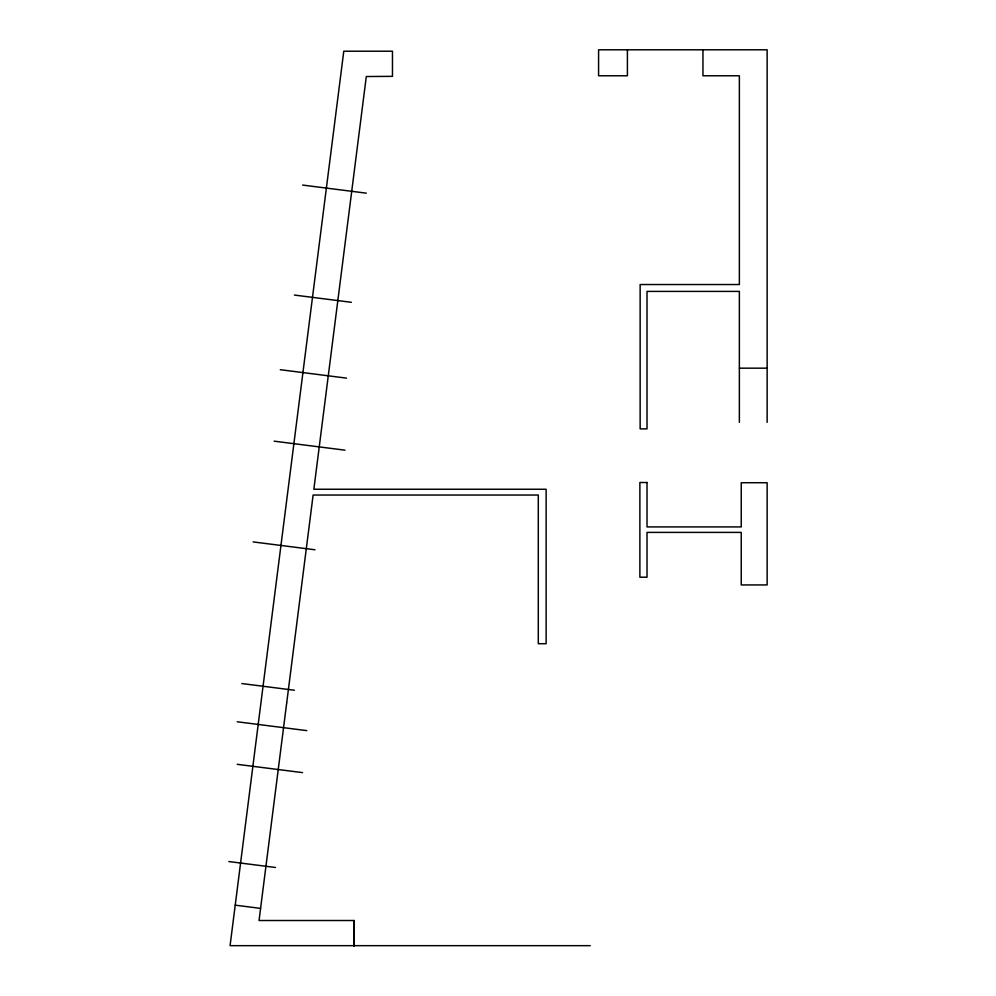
<?xml version="1.0" encoding="UTF-8"?>
<svg xmlns="http://www.w3.org/2000/svg" width="996" height="996" viewBox="0 0 996 996"><rect width="100%" height="100%" fill="white"/><g stroke="black" fill="none" stroke-linecap="round" stroke-linejoin="round"><path stroke-width="1.49" d="M354.19 945.665L354.29 920.516M286.686 703.002L259.047 920.516L354.19 920.516L354.19 946.2M286.724 702.715L313.118 495.037L538.301 495.037L538.301 643.715L546.132 643.715L546.132 489.248L313.852 489.248L366.304 76.53L392.474 76.356L392.474 51.219L343.782 51.219L230.076 945.665L590.267 945.665M739.368 368.171L767.132 368.171M302.622 185.069L366.304 193.162M294.405 295.065L351.414 302.311M280.274 369.703L346.508 378.131M274.124 441.166L344.965 450.167M253.121 541.911L314.997 549.78M241.816 683.555L294.405 690.24M237.235 721.776L306.756 730.616M237.235 764.33L302.523 772.622M228.868 861.552L275.456 867.479M235.23 905.165L260.579 908.389M767.132 422.354L767.132 49.8L598.584 49.8L598.584 75.771L627.405 75.771L627.405 49.8M739.368 422.354L739.368 291.405L647.014 291.405L647.014 428.878L640.142 428.878L640.142 284.532L739.368 284.532L739.368 75.771L702.952 75.771L702.952 49.8M647.014 482.5L639.88 482.5L639.88 577.207L647.014 577.207L647.014 532.399L741.236 532.399L741.236 584.938L767.132 584.938L767.132 482.724L741.236 482.724L741.236 526.921L647.014 526.921L647.014 482.5"/></g></svg>
